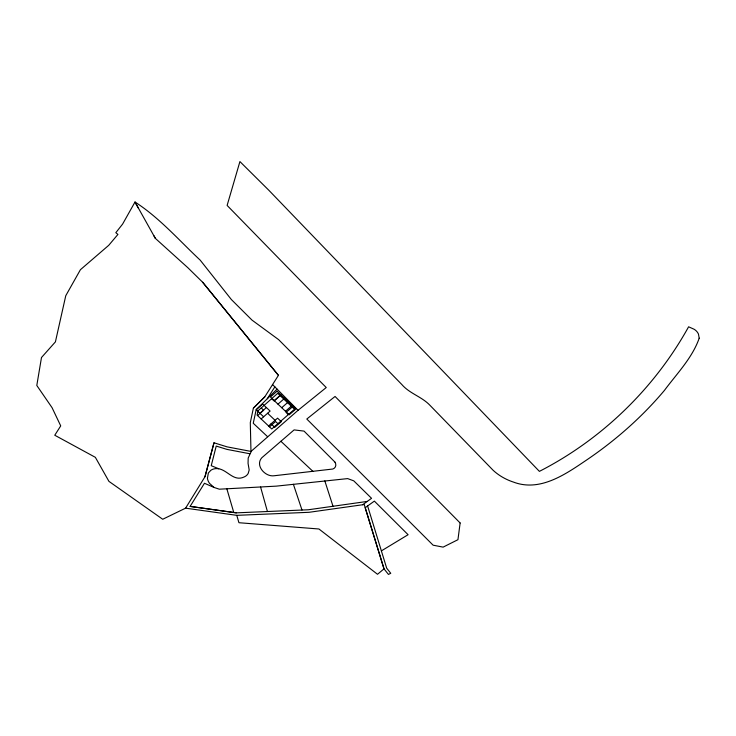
<?xml version="1.0" encoding="UTF-8"?>
<svg xmlns="http://www.w3.org/2000/svg" width="736" height="736" viewBox="0 0 736 736"><rect width="100%" height="100%" fill="white"/><g stroke="black" fill="none" stroke-linecap="round" stroke-linejoin="round"><path stroke-width="1.1" d="M138.285 208.012L135.001 202.023L155.333 238.354L187.928 267.784L202.667 282.265L278.42 375.351L264.785 396.851L253.377 408.13L250.304 422.611L250.967 451.407L227.111 446.862L213.992 442.787L204.985 476.744L185.592 508.162L162.72 519.257L108.937 481.372L95.358 457.332L54.768 435.234L60.72 425.886L52.063 407.68L36.8 385.471L41.483 357.521L55.412 341.872L65.762 295.725L80.417 269.707L108.726 245.327L117.926 234.425L115.819 232.696L122.608 224.084L135.001 202.023C159.51 217.792 179.014 240.332 200.192 260.139L231.362 299.534L252.034 320.132L278.594 339.609L326.25 387.532L298.043 410.311L251.445 451.058L248.188 458.031L248.06 463.386L249.182 469.945L248.198 473.404A12.052 9.605 31.4 0 1 244.177 476.946C232.953 482.319 226.881 468.446 216.531 468.584A12.604 9.936 31.8 0 0 210.836 470.295L208.362 472.972L207.432 478.271A11.767 9.274 31.8 0 0 209.567 483.396L214.047 487.453L219.337 489.192L276.285 486.137L347.677 478.602L353.758 480.847L371.551 498.318L362.655 504.74M213.992 442.787L204.985 476.744M367.273 501.418L308.283 509.772L236.339 512.854L190.127 506.396L204.452 483.267L214.047 487.453M267.306 398.737L274.859 386.869L272.568 384.588M253.377 408.13L264.794 396.851M277.067 389.105L256.156 409.731L253.258 423.255L267.564 436.669M259.891 413.255L266.377 407.532M274.224 400.586L280.821 394.754M257.582 415.592L263.663 410.219L261.243 407.928M280.158 395.637L274.105 400.982L271.676 398.682M261.151 418.95L270.112 411.065L262.623 403.981L256.156 409.731L263.617 416.778M277.978 404.156L284.593 398.332M281.722 407.707L288.346 401.911M268.585 425.969L277.582 418.14L281.299 421.664L274.776 427.322L271.06 423.807M285.467 411.268L292.109 405.481M269.486 426.816L275.595 421.507L277.886 423.669M292.183 407.072L286.092 412.372L288.402 414.552M334.972 462.125L304.042 431.103L294.096 429.907L261.85 457.718C254.831 465.382 265.015 476.891 273.866 475.787L332.838 469.025A6.118 4.996 27 0 0 334.963 462.134M367.604 505.963L365.194 507.72L384.008 568.854L388.452 574.43L390.752 573.289L386.676 568.164L367.604 505.963L374.366 501.115L408.094 534.713L381.377 550.887M236.78 515.347L309.102 512.293L364.219 504.528L384.008 568.854L377.513 574.282L318.936 528.991L238.933 522.716L236.78 515.347L185.592 508.162M190.127 506.396L236.339 512.854M249.716 453.735L226.881 449.374L216.228 446.071L211.232 465.695L218.721 468.749M280.867 441.26L312.956 471.408M267.619 413.264L275.08 420.311M274.859 386.869L298.043 410.311M202.658 282.256L278.429 375.351M153.953 235.75L155.333 238.354M293.379 484.279L301.99 510.011M324.815 480.875L333.012 506.267M226.844 488.796L233.781 512.504M260.581 487.02L267.38 511.373M460.129 522.974L457.948 539.69L443.118 547.124L433.118 545.192L306.802 419.032L335.064 396.456L460.129 522.974M699.2 338.183C692.346 357.954 676.678 373.842 664.396 390.448C641.369 417.809 614.256 441.517 584.559 461.389C564.144 475.226 539.341 491.85 513.572 482.126A49.229 41.602 14.3 0 1 504.721 478.409A48.337 40.83 14.4 0 1 493.166 470.322L429.833 405.177C421.71 396.667 409.566 393.558 401.865 384.56L227.12 205.427L239.918 161.57L268.971 190.394L539.396 471.371C601.965 439.318 654.552 388.304 688.602 326.802L693.993 329.194A11.896 10.35 -0.8 0 1 698.455 334.061L699.2 338.183M258.005 410.798L257.076 415.113L271.768 428.978L294.492 409.271L277.72 393.318L258.005 410.798M277.058 391.166L270.462 397.017L289.211 414.81L295.854 409.05L277.058 391.166"/></g></svg>
